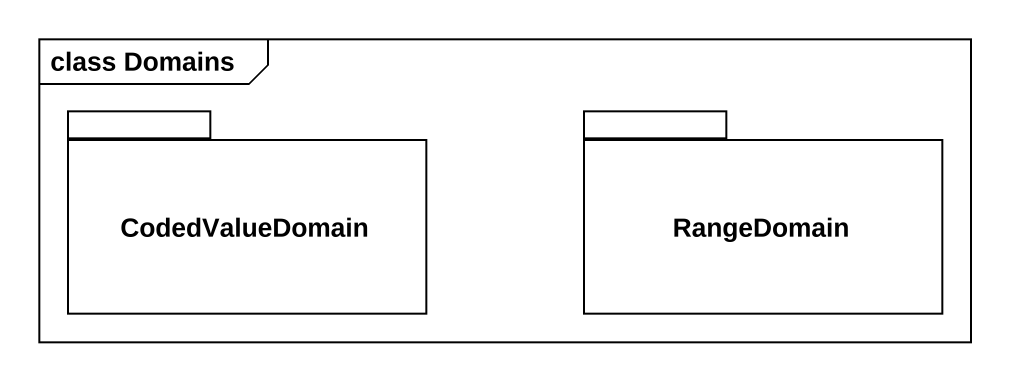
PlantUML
@startuml
mainframe class Domains
package CodedValueDomain {
}
package RangeDomain {
}
@enduml
